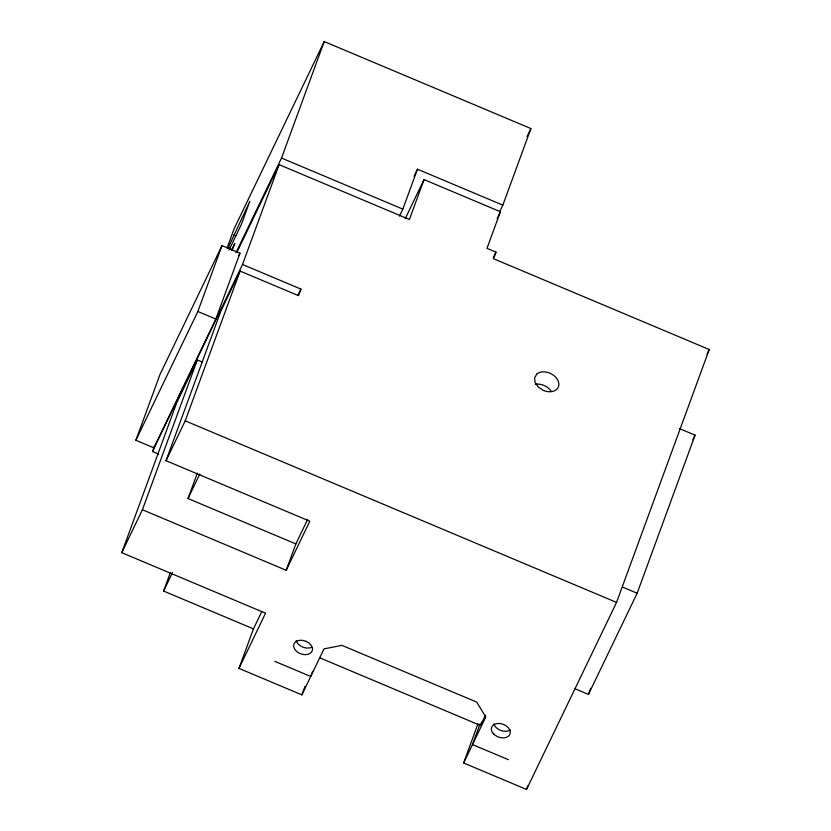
<?xml version="1.0" encoding="UTF-8"?>
<svg xmlns="http://www.w3.org/2000/svg" width="831" height="831" viewBox="0 0 831 831"><rect width="100%" height="100%" fill="white"/><g stroke="black" fill="none" stroke-linecap="round" stroke-linejoin="round"><path stroke-width="1.25" d="M135.879 440.264L160.019 374.407L221.991 245.623L239.972 253.195L215.831 319.052L153.849 447.826L135.879 440.264L197.861 311.48L221.991 245.623M158.461 454.027L152.499 451.513L154.732 445.437M227.092 248.002L234.207 228.587L324.225 41.55L530.905 128.556L502.838 205.153L499.462 212.165M232.181 250.422L234.82 243.244L231.558 250.006M405.227 218.678L424.039 179.579L500.418 211.739L486.997 248.355L495.982 252.136L493.572 258.721L709.238 349.519L616.55 602.413L526.532 789.45L463.636 762.972L485.771 716.976L476.714 702.102L341.925 645.355L324.017 648.886L301.882 694.872L238.975 668.394L265.536 613.205L121.762 552.677L176.65 402.91L197.311 359.989L201.964 361.952M121.762 552.677L142.413 509.746L197.311 359.989M142.413 509.746L286.196 570.274L309.807 521.214L166.023 460.686L220.921 310.929L240.097 271.072L298.516 295.659L300.926 289.074L242.517 264.487L152.499 451.513M166.023 460.686L185.209 420.829L240.097 271.072M242.517 264.487L279.112 164.642L409.413 219.498L424.039 179.579M235.952 252.738L281.522 158.056L324.225 41.55M307.657 519.406L295.857 543.931L188.014 498.538L197.331 473.13M261.765 611.626L253.455 628.88L163.593 591.049L170.334 572.673M399.462 216.143L402.838 209.121L417.463 169.212L502.838 205.153M238.975 668.394L253.455 628.88M286.196 570.274L295.857 543.931M301.882 694.872L305.008 686.344M312.56 671.479L310.732 676.476L274.791 661.341M463.636 762.972L478.012 723.728M480.017 724.04L472.486 744.576L508.437 759.7M319.966 657.903L480.536 725.494L481.876 721.848M526.532 789.45L527.872 785.804M574.969 688.733L588.452 694.404L590.675 688.328M588.452 694.404L637.148 593.23L695.08 435.164L679.353 428.547M229.044 250.027L241.354 224.443L249.851 201.258L228.255 247.7L230.623 248.698M236.918 252.312L279.112 164.642M238.85 255.512L239.972 253.195M188.014 498.538L199.824 474.013M298.111 294.912L300.926 289.074M163.593 591.049L172.453 572.652M414.087 176.224L417.463 169.212M527.031 136.606L530.905 128.556M497.104 218.636L500.418 211.739M493.178 257.984L495.982 252.136M480.536 725.494L485.512 715.148M706.994 354.193L709.238 349.519M692.836 439.817L695.08 435.164M281.522 158.056L402.838 209.121M233.625 234.986L235.973 235.973M197.861 311.48L215.831 319.052M622.544 587.081L637.148 593.23M185.209 420.829L616.55 602.413M311.812 647.204A9.764 6.793 20.1 0 1 302.557 646.996A9.764 6.793 20.1 0 1 296.241 640.649M510.379 729.93A9.764 6.793 20.1 0 1 500.844 730.459A9.764 6.793 20.1 0 1 493.946 723.874M535.299 384.296A12.818 9.193 25.7 0 1 550.953 390.882M536.753 374.085L534.562 377.908L535.143 382.613L538.363 387.142L543.484 390.445A12.818 9.193 25.7 0 0 557.985 387.765A12.818 9.193 25.7 0 0 552.553 374.584A12.818 9.193 25.7 0 0 536.753 374.085M306.047 641.314L302.38 640.337A9.764 6.793 20.1 0 0 293.655 646.3A9.764 6.793 20.1 0 0 303.803 654.558A9.764 6.793 20.1 0 0 312.518 648.596L311.532 645.791L309.257 643.236L306.047 641.314M493.739 734.095A9.764 6.793 20.1 0 0 509.777 734.459A9.764 6.793 20.1 0 0 498.849 723.469A9.764 6.793 20.1 0 0 493.739 734.095"/></g></svg>
